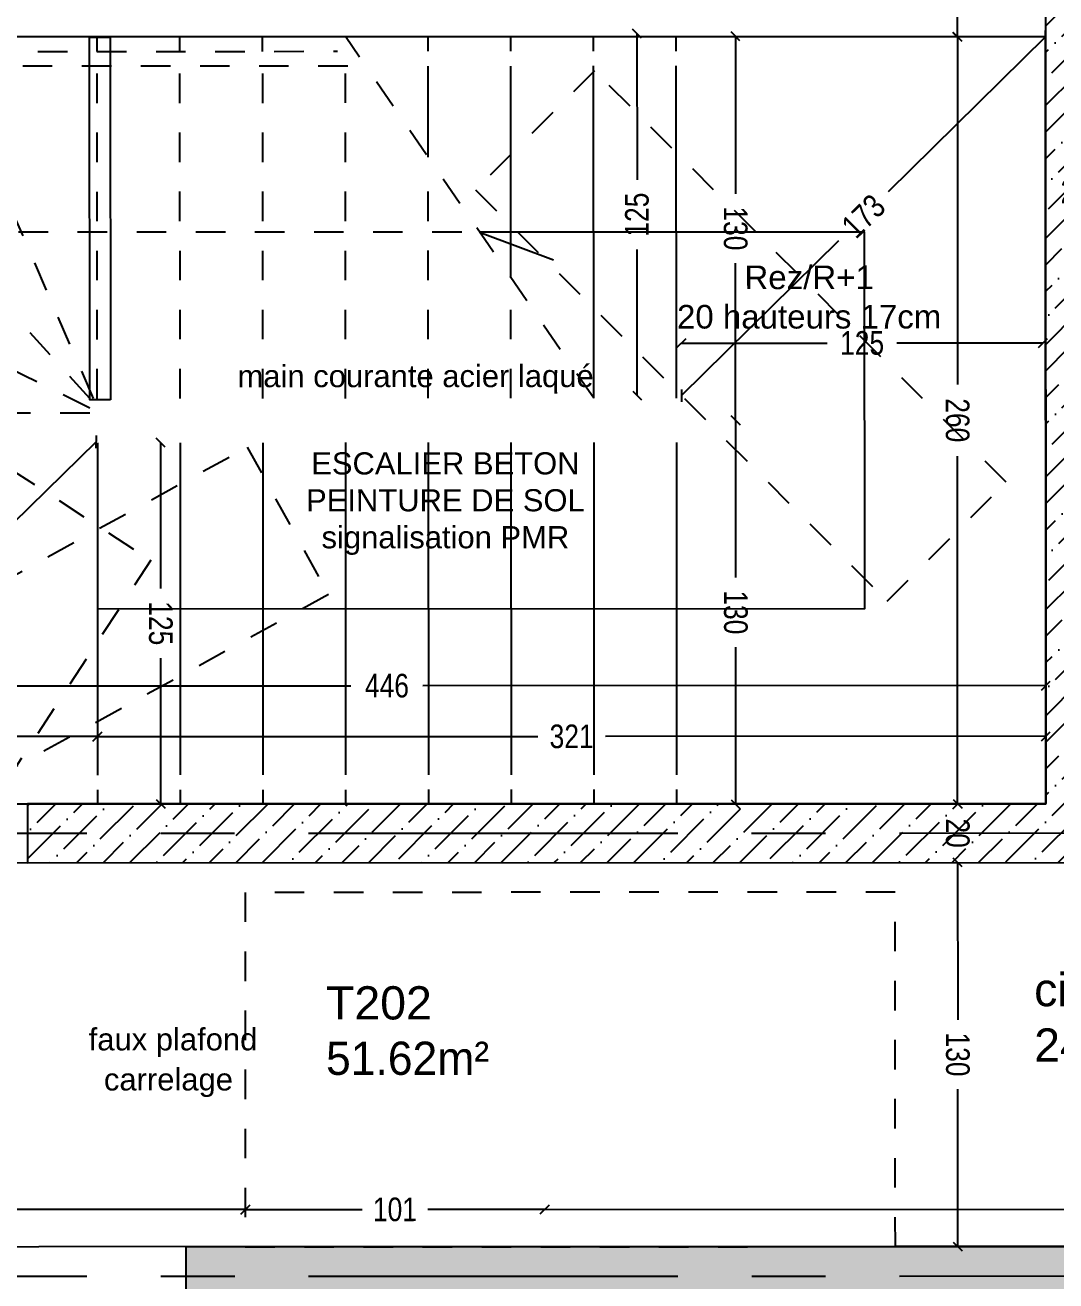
# Model space of a CAD drawing. Header units: millimetres. Extents: x -11.2 to 20.6, y -11.4 to 6.8.
# Drawn here: x 2.955 to 6.443, y -0.015 to 4.237 of the extents above; entities that cross this region are included whole.
import ezdxf

# ---------------------------------------------------------------- set-up
doc = ezdxf.new("R2010")
doc.units = ezdxf.units.MM
for name, pattern in [('AXESx2', [4, 2.5, -0.5, 0.5, -0.5]), ('CACHE', [0.375, 0.25, -0.125]), ('CHEMIN', [0.5, 0.3, -0.2]), ('INTERROMPU', [0.75, 0.5, -0.25])]:
    doc.linetypes.add(name, pattern=pattern)
doc.layers.get('Defpoints').update_dxf_attribs({"color": 1})
for name, color, linetype in [("02_AH_Files d'axes", 147, 'AXESx2'), ('02_AH_Structure Béton', 10, 'Continuous'), ('02_AH_Structure Béton_H', 11, 'Continuous'), ('02_AH_Structure_T', 14, 'INTERROMPU'), ('02_AH_Structure_V', 13, 'Continuous'), ('04_AH_Cloisons', 150, 'Continuous'), ('04_AH_Isolation', 2, 'Continuous'), ('07_AH_Côtes 50e', 7, 'Continuous'), ('07_AH_Perso-Symboles-...', 8, 'Continuous'), ('07_AH_Textes 50e', 7, 'Continuous')]:
    doc.layers.add(name, color=color, linetype=linetype)
doc.layers.add('07_AH_SHAB', color=130, linetype='Continuous', plot=False)
doc.styles.add('ARIAL', font='arial.ttf', dxfattribs={"width": 0.8})
doc.styles.add('Texte 50', font='arial.ttf', dxfattribs={"height": 0.075})
doc.dimstyles.new('B+B_50', dxfattribs={"dimscale": 0, "dimtxt": 0.08, "dimasz": 0.03, "dimexe": 0.015, "dimexo": 0.03, "dimgap": 0.05, "dimtad": 0, "dimdec": 0, "dimlfac": 100, "dimdsep": 46, "dimtxsty": 'ARIAL', "dimblk": 'OBLIQUE', "dimcen": 0, "dimse1": 1, "dimse2": 1, "dimadec": 0, "dimazin": 0, "dimtp": 5, "dimtm": 2, "dimtfac": 1, "dimtdec": 0, "dimtofl": 0, "dimtmove": 2, "dimatfit": 3, "dimldrblk": 'OBLIQUE', "dimfxl": 1, "dimtolj": 1, "dimarcsym": 0})
pattern_1 = [(45.0186991, (-4278.322744, -90.391835), (0.03363566, 0.1234895056), [0.15875, -0.03175, 0, -0.03175])]

# ---------------------------------------------------------------- blocks, each defined once
blk = doc.blocks.new('esc 2 vol')
at = {"layer": '02_AH_Structure Béton'}
blk.add_lwpolyline([(508.854, 81.8333), (504.394, 81.8319), (504.394, 84.4291), (508.854, 84.4305)], close=True, dxfattribs=at)
at = {"layer": '02_AH_Structure_T', "ltscale": 0.2}
for p, q in [((505.6183, 83.1069), (504.4932, 83.1069)), ((505.6183, 83.0895), (504.4932, 82.5328)), ((505.0558, 83.1069), (504.9593, 82.9978)), ((505.0558, 83.1069), (505.1522, 82.9978)), ((505.6183, 83.0569), (504.599, 81.9319)), ((505.6308, 83.0569), (505.1444, 81.9319))]:
    blk.add_line(p, q, dxfattribs=at)
for points in [[(506.4919, 81.9319), (504.4932, 81.9319), (504.4932, 83.2069), (504.4432, 83.2069), (504.4432, 81.8819), (506.4576, 81.8819)], [(506.8776, 82.4945), (505.0558, 82.4944), (505.0558, 83.1069)], [(505.644, 83.0569), (505.644, 81.9319)], [(505.924, 83.0569), (505.924, 81.9319)], [(506.204, 83.0569), (506.204, 81.9319)], [(506.484, 83.0569), (506.484, 81.9319)], [(507.324, 83.0569), (506.484, 81.8319)], [(506.764, 83.0569), (506.764, 82.3287)], [(507.044, 83.0569), (507.044, 82.737)]]:
    blk.add_lwpolyline(points, dxfattribs=at)
at = {"layer": '02_AH_Structure_T', "linetype": 'CACHE', "ltscale": 0.4}
for points in [[(505.644, 81.8819), (505.644, 81.8319)], [(505.924, 81.8819), (505.924, 81.8319)], [(506.204, 81.8819), (506.204, 81.8319)]]:
    blk.add_lwpolyline(points, dxfattribs=at)
at = {"layer": '02_AH_Structure_V', "ltscale": 0.1}
for points in [[(505.644, 84.3819), (505.644, 84.4319)], [(505.924, 84.3819), (505.924, 84.4319)], [(506.204, 84.3819), (506.204, 84.4319)], [(506.484, 84.3819), (506.484, 84.4319)], [(506.764, 84.3819), (506.764, 84.4319)], [(507.044, 84.3819), (507.044, 84.4319)], [(507.324, 84.3819), (507.324, 84.4319)], [(507.604, 84.3819), (507.604, 84.4319)], [(505.644, 83.2069), (505.644, 84.3319)], [(505.924, 83.2069), (505.924, 84.3319)], [(506.204, 83.2069), (506.204, 84.3319)], [(506.484, 83.2069), (506.484, 84.3319)], [(506.764, 83.2069), (506.764, 84.3319)], [(507.044, 83.2069), (507.044, 84.3319)], [(507.324, 83.2069), (507.324, 84.3319)], [(507.604, 83.2069), (507.604, 84.3319)], [(505.644, 83.7694), (508.241, 83.7694), (508.241, 82.4945), (506.9383, 82.4945)], [(507.324, 83.0569), (507.324, 81.9319)], [(507.604, 83.0569), (507.604, 81.9319)], [(507.044, 82.6486), (507.044, 81.9319)], [(506.764, 82.2403), (506.764, 81.9319)], [(506.764, 81.8819), (506.764, 81.8319)], [(507.044, 81.8819), (507.044, 81.8319)], [(507.324, 81.8819), (507.324, 81.8319)], [(507.604, 81.8819), (507.604, 81.8319)]]:
    blk.add_lwpolyline(points, dxfattribs=at)
at = {"layer": '02_AH_Structure_V', "linetype": 'CHEMIN', "ltscale": 5}
blk.add_lwpolyline([(506.9382, 82.4944), (507.1883, 82.5886)], dxfattribs=at)
at = {"layer": '07_AH_SHAB'}
blk.add_lwpolyline([(504.394, 84.4291), (508.854, 84.4305), (508.854, 81.8333), (504.394, 81.8319)], close=True, dxfattribs=at)
blk = doc.blocks.new('_Oblique')
at = {"color": 0, "linetype": 'ByBlock', "lineweight": -2}
blk.add_line((-0.5, -0.5), (0.5, 0.5), dxfattribs=at)
blk = doc.blocks.new('*D537')
at = {"layer": '07_AH_Côtes 50e', "color": 0, "lineweight": -2, "transparency": 16777216}
for p, q in [((1.9493, 1.9997), (4.0574, 2.0004)), ((6.4093, 2.0011), (4.3013, 2.0005))]:
    blk.add_line(p, q, dxfattribs=at)
at = {"layer": 'Defpoints', "color": 0, "transparency": 16777216}
for p in [(1.9493, 1.9997), (1.9495, 1.6006), (6.4095, 1.6007)]:
    blk.add_point(p, dxfattribs=at)
at = {"layer": '07_AH_Côtes 50e', "color": 0, "lineweight": -2, "transparency": 16777216, "xscale": 0.03, "yscale": 0.03, "zscale": 0.03}
for p, rotation in [((1.9493, 1.9997), 180.0186991388701), ((6.4093, 2.0011), 0.01869913887019514)]:
    blk.add_blockref('_Oblique', p, dxfattribs=dict(at, rotation=rotation))
at = {"layer": '07_AH_Côtes 50e', "color": 0, "transparency": 16777216, "insert": (4.1793, 2.0004), "char_height": 0.08, "attachment_point": 5, "rotation": 0.0187, "style": 'ARIAL'}
blk.add_mtext('\\A1;446', dxfattribs=at)
blk = doc.blocks.new('*D538')
at = {"layer": '07_AH_Côtes 50e', "color": 0, "lineweight": -2, "transparency": 16777216}
for p, q in [((6.1099, 4.1978), (6.1103, 3.0205)), ((6.1107, 1.6008), (6.1103, 2.7782))]:
    blk.add_line(p, q, dxfattribs=at)
at = {"layer": 'Defpoints', "color": 0, "transparency": 16777216}
for p in [(5.8236, 4.1977), (6.1099, 4.1978), (5.8245, 1.6007)]:
    blk.add_point(p, dxfattribs=at)
at = {"layer": '07_AH_Côtes 50e', "color": 0, "lineweight": -2, "transparency": 16777216, "xscale": 0.03, "yscale": 0.03, "zscale": 0.03}
for p, rotation in [((6.1099, 4.1978), 90.01869913888217), ((6.1107, 1.6008), 270.0186991388822)]:
    blk.add_blockref('_Oblique', p, dxfattribs=dict(at, rotation=rotation))
at = {"layer": '07_AH_Côtes 50e', "color": 0, "transparency": 16777216, "insert": (6.1103, 2.8993), "char_height": 0.08, "attachment_point": 5, "rotation": 270.0187, "style": 'ARIAL'}
blk.add_mtext('\\A1;260', dxfattribs=at)
blk = doc.blocks.new('*D396')
at = {"layer": '07_AH_Côtes 50e', "color": 0, "lineweight": -2, "transparency": 16777216}
for p, q in [((6.1098, 4.5228), (6.1098, 4.4562)), ((6.1099, 4.1985), (6.1099, 4.2652))]:
    blk.add_line(p, q, dxfattribs=at)
at = {"layer": 'Defpoints', "color": 0, "transparency": 16777216}
for p in [(6.1098, 4.5228), (6.2414, 4.5229), (6.2415, 4.1986)]:
    blk.add_point(p, dxfattribs=at)
at = {"layer": '07_AH_Côtes 50e', "color": 0, "lineweight": -2, "transparency": 16777216, "xscale": 0.03, "yscale": 0.03, "zscale": 0.03}
for p, rotation in [((6.1098, 4.5228), 90.01869913888217), ((6.1099, 4.1985), 270.0186991388822)]:
    blk.add_blockref('_Oblique', p, dxfattribs=dict(at, rotation=rotation))
at = {"layer": '07_AH_Côtes 50e', "color": 0, "transparency": 16777216, "insert": (6.1098, 4.3607), "char_height": 0.08, "attachment_point": 5, "rotation": 270.0187, "style": 'ARIAL'}
blk.add_mtext('\\A1;32', dxfattribs=at)
blk = doc.blocks.new('*D397')
at = {"layer": 'Defpoints', "color": 0, "transparency": 16777216}
for p in [(6.1108, 1.6007), (6.1109, 1.402), (6.1109, 1.402)]:
    blk.add_point(p, dxfattribs=at)
at = {"layer": '07_AH_Côtes 50e', "color": 0, "transparency": 16777216, "insert": (6.1108, 1.5014), "char_height": 0.08, "attachment_point": 5, "rotation": 270.0187, "style": 'ARIAL'}
blk.add_mtext('\\A1;20', dxfattribs=at)
blk = doc.blocks.new('*D398')
at = {"layer": '07_AH_Côtes 50e', "color": 0, "lineweight": -2, "transparency": 16777216}
for p, q in [((6.1109, 1.402), (6.111, 0.8696)), ((6.1113, 0.102), (6.1111, 0.6344))]:
    blk.add_line(p, q, dxfattribs=at)
at = {"layer": 'Defpoints', "color": 0, "transparency": 16777216}
for p in [(6.1109, 1.402), (5.8765, 0.1019), (6.1113, 0.102)]:
    blk.add_point(p, dxfattribs=at)
at = {"layer": '07_AH_Côtes 50e', "color": 0, "lineweight": -2, "transparency": 16777216, "xscale": 0.03, "yscale": 0.03, "zscale": 0.03}
for p, rotation in [((6.1109, 1.402), 90.01869913888217), ((6.1113, 0.102), 270.0186991388822)]:
    blk.add_blockref('_Oblique', p, dxfattribs=dict(at, rotation=rotation))
at = {"layer": '07_AH_Côtes 50e', "color": 0, "transparency": 16777216, "insert": (6.1111, 0.752), "char_height": 0.08, "attachment_point": 5, "rotation": 270.0187, "style": 'ARIAL'}
blk.add_mtext('\\A1;130', dxfattribs=at)
blk = doc.blocks.new('*D539')
at = {"layer": '07_AH_Côtes 50e', "color": 0, "lineweight": -2, "transparency": 16777216}
for p, q in [((5.3593, 2.899), (5.3595, 2.3665)), ((5.3598, 1.599), (5.3596, 2.1314))]:
    blk.add_line(p, q, dxfattribs=at)
at = {"layer": 'Defpoints', "color": 0, "transparency": 16777216}
for p in [(5.159, 2.8989), (5.1595, 1.5989), (5.3598, 1.599)]:
    blk.add_point(p, dxfattribs=at)
at = {"layer": '07_AH_Côtes 50e', "color": 0, "lineweight": -2, "transparency": 16777216, "xscale": 0.03, "yscale": 0.03, "zscale": 0.03}
for p, rotation in [((5.3593, 2.899), 90.01869913888217), ((5.3598, 1.599), 270.0186991388822)]:
    blk.add_blockref('_Oblique', p, dxfattribs=dict(at, rotation=rotation))
at = {"layer": '07_AH_Côtes 50e', "color": 0, "transparency": 16777216, "insert": (5.3596, 2.249), "char_height": 0.08, "attachment_point": 5, "rotation": 270.0187, "style": 'ARIAL'}
blk.add_mtext('\\A1;130', dxfattribs=at)
blk = doc.blocks.new('*D540')
at = {"layer": '07_AH_Côtes 50e', "color": 0, "lineweight": -2, "transparency": 16777216}
for p, q in [((5.3589, 4.199), (5.3591, 3.6665)), ((5.3593, 2.899), (5.3592, 3.4314))]:
    blk.add_line(p, q, dxfattribs=at)
at = {"layer": 'Defpoints', "color": 0, "transparency": 16777216}
for p in [(5.1586, 4.1989), (5.3589, 4.199), (5.159, 2.8989)]:
    blk.add_point(p, dxfattribs=at)
at = {"layer": '07_AH_Côtes 50e', "color": 0, "lineweight": -2, "transparency": 16777216, "xscale": 0.03, "yscale": 0.03, "zscale": 0.03}
for p, rotation in [((5.3589, 4.199), 90.01869913888217), ((5.3593, 2.899), 270.0186991388822)]:
    blk.add_blockref('_Oblique', p, dxfattribs=dict(at, rotation=rotation))
at = {"layer": '07_AH_Côtes 50e', "color": 0, "transparency": 16777216, "insert": (5.3591, 3.549), "char_height": 0.08, "attachment_point": 5, "rotation": 270.0187, "style": 'ARIAL'}
blk.add_mtext('\\A1;130', dxfattribs=at)
blk = doc.blocks.new('*D541')
at = {"layer": '07_AH_Côtes 50e', "color": 0, "lineweight": -2, "transparency": 16777216}
for p, q in [((3.1994, 1.8282), (4.6899, 1.8287)), ((6.4094, 1.8293), (4.9189, 1.8288))]:
    blk.add_line(p, q, dxfattribs=at)
at = {"layer": 'Defpoints', "color": 0, "transparency": 16777216}
for p in [(6.4094, 1.8293), (6.4094, 1.8293), (3.1994, 1.8282)]:
    blk.add_point(p, dxfattribs=at)
at = {"layer": '07_AH_Côtes 50e', "color": 0, "lineweight": -2, "transparency": 16777216, "xscale": 0.03, "yscale": 0.03, "zscale": 0.03}
for p, rotation in [((3.1994, 1.8282), 180.0186991388701), ((6.4094, 1.8293), 0.01869913887016166)]:
    blk.add_blockref('_Oblique', p, dxfattribs=dict(at, rotation=rotation))
at = {"layer": '07_AH_Côtes 50e', "color": 0, "transparency": 16777216, "insert": (4.8044, 1.8287), "char_height": 0.08, "attachment_point": 5, "rotation": 0.0187, "style": 'ARIAL'}
blk.add_mtext('\\A1;321', dxfattribs=at)
blk = doc.blocks.new('*D542')
at = {"layer": '07_AH_Côtes 50e', "color": 0, "lineweight": -2, "transparency": 16777216}
for p, q in [((1.9494, 1.8278), (2.4565, 1.828)), ((3.1994, 1.8282), (2.6923, 1.8281))]:
    blk.add_line(p, q, dxfattribs=at)
at = {"layer": 'Defpoints', "color": 0, "transparency": 16777216}
for p in [(1.9493, 1.9997), (3.1993, 2.0001), (1.9494, 1.8278)]:
    blk.add_point(p, dxfattribs=at)
at = {"layer": '07_AH_Côtes 50e', "color": 0, "lineweight": -2, "transparency": 16777216, "xscale": 0.03, "yscale": 0.03, "zscale": 0.03}
for p, rotation in [((1.9494, 1.8278), 180.0186991388701), ((3.1994, 1.8282), 0.01869913887019514)]:
    blk.add_blockref('_Oblique', p, dxfattribs=dict(at, rotation=rotation))
at = {"layer": '07_AH_Côtes 50e', "color": 0, "transparency": 16777216, "insert": (2.5744, 1.828), "char_height": 0.08, "attachment_point": 5, "rotation": 0.0187, "style": 'ARIAL'}
blk.add_mtext('\\A1;125', dxfattribs=at)
blk = doc.blocks.new('*D404')
at = {"layer": '07_AH_Côtes 50e', "color": 0, "lineweight": -2, "transparency": 16777216}
for p, q in [((0.0999, 0.2258), (1.7794, 0.2263)), ((3.6999, 0.2269), (2.0205, 0.2264))]:
    blk.add_line(p, q, dxfattribs=at)
at = {"layer": 'Defpoints', "color": 0, "transparency": 16777216}
for p in [(3.6999, 0.2269), (0.1, 0.1), (3.7, 0.1012)]:
    blk.add_point(p, dxfattribs=at)
at = {"layer": '07_AH_Côtes 50e', "color": 0, "lineweight": -2, "transparency": 16777216, "xscale": 0.03, "yscale": 0.03, "zscale": 0.03}
for p, rotation in [((0.0999, 0.2258), 180.0186991388701), ((3.6999, 0.2269), 0.01869913887016166)]:
    blk.add_blockref('_Oblique', p, dxfattribs=dict(at, rotation=rotation))
at = {"layer": '07_AH_Côtes 50e', "color": 0, "transparency": 16777216, "insert": (1.8999, 0.2263), "char_height": 0.08, "attachment_point": 5, "rotation": 0.0187, "style": 'ARIAL'}
blk.add_mtext('\\A1;360', dxfattribs=at)
blk = doc.blocks.new('*D547')
at = {"layer": '07_AH_Côtes 50e', "color": 0, "lineweight": -2, "transparency": 16777216}
for p, q in [((3.6999, 0.2269), (4.0949, 0.2271)), ((4.7129, 0.2273), (4.318, 0.2271))]:
    blk.add_line(p, q, dxfattribs=at)
at = {"layer": 'Defpoints', "color": 0, "transparency": 16777216}
for p in [(4.7129, 0.2273), (3.7, 0.1012), (4.713, 0.1011)]:
    blk.add_point(p, dxfattribs=at)
at = {"layer": '07_AH_Côtes 50e', "color": 0, "lineweight": -2, "transparency": 16777216, "xscale": 0.03, "yscale": 0.03, "zscale": 0.03}
for p, rotation in [((3.6999, 0.2269), 180.0186991388701), ((4.7129, 0.2273), 0.01869913887016166)]:
    blk.add_blockref('_Oblique', p, dxfattribs=dict(at, rotation=rotation))
at = {"layer": '07_AH_Côtes 50e', "color": 0, "transparency": 16777216, "insert": (4.2064, 0.2271), "char_height": 0.08, "attachment_point": 5, "rotation": 0.0187, "style": 'ARIAL'}
blk.add_mtext('\\A1;101', dxfattribs=at)
blk = doc.blocks.new('*D548')
at = {"layer": '07_AH_Côtes 50e', "color": 0, "lineweight": -2, "transparency": 16777216}
for p, q in [((4.7129, 0.2273), (6.6351, 0.2279)), ((8.8013, 0.2286), (6.8792, 0.228))]:
    blk.add_line(p, q, dxfattribs=at)
at = {"layer": 'Defpoints', "color": 0, "transparency": 16777216}
for p in [(8.8013, 0.2286), (4.713, 0.1011), (8.8013, 0.1029)]:
    blk.add_point(p, dxfattribs=at)
at = {"layer": '07_AH_Côtes 50e', "color": 0, "lineweight": -2, "transparency": 16777216, "xscale": 0.03, "yscale": 0.03, "zscale": 0.03}
for p, rotation in [((4.7129, 0.2273), 180.0186991388701), ((8.8013, 0.2286), 0.01869913887016166)]:
    blk.add_blockref('_Oblique', p, dxfattribs=dict(at, rotation=rotation))
at = {"layer": '07_AH_Côtes 50e', "color": 0, "transparency": 16777216, "insert": (6.7571, 0.2279), "char_height": 0.08, "attachment_point": 5, "rotation": 0.0187, "style": 'ARIAL'}
blk.add_mtext('\\A1;409', dxfattribs=at)
blk = doc.blocks.new('*D556')
at = {"layer": 'Defpoints', "color": 0, "transparency": 16777216}
for p in [(6.4088, 3.6737), (6.4088, 3.6437), (6.6088, 3.6438)]:
    blk.add_point(p, dxfattribs=at)
at = {"layer": '07_AH_Côtes 50e', "color": 0, "transparency": 16777216, "insert": (6.5088, 3.6737), "char_height": 0.08, "attachment_point": 5, "rotation": 0.0187, "style": 'ARIAL'}
blk.add_mtext('\\A1;20', dxfattribs=at)
blk = doc.blocks.new('*D236')
at = {"layer": '07_AH_Côtes 50e', "color": 0, "lineweight": -2, "transparency": 16777216}
for p, q in [((4313.4115, 108.7131), (4312.8787, 108.1883)), ((4312.1784, 107.4983), (4312.7111, 108.0231))]:
    blk.add_line(p, q, dxfattribs=at)
at = {"layer": 'Defpoints', "color": 0, "transparency": 16777216}
for p in [(4313.4023, 108.7223), (4313.4115, 108.7131), (4312.1692, 107.5076)]:
    blk.add_point(p, dxfattribs=at)
at = {"layer": '07_AH_Côtes 50e', "color": 0, "lineweight": -2, "transparency": 16777216, "xscale": 0.03, "yscale": 0.03, "zscale": 0.03}
for p, rotation in [((4313.4115, 108.7131), 44.5699982024499), ((4312.1784, 107.4983), 224.5699982024499)]:
    blk.add_blockref('_Oblique', p, dxfattribs=dict(at, rotation=rotation))
at = {"layer": '07_AH_Côtes 50e', "color": 0, "transparency": 16777216, "insert": (4312.7949, 108.1057), "char_height": 0.08, "attachment_point": 5, "rotation": 44.57, "style": 'ARIAL'}
blk.add_mtext('\\A1;173', dxfattribs=at)
blk = doc.blocks.new('*D237')
at = {"layer": '07_AH_Côtes 50e', "color": 0, "lineweight": -2, "transparency": 16777216}
for p, q in [((4312.0285, 108.7238), (4312.0285, 108.2293)), ((4312.0285, 107.4988), (4312.0285, 107.9934))]:
    blk.add_line(p, q, dxfattribs=at)
at = {"layer": 'Defpoints', "color": 0, "transparency": 16777216}
for p in [(4312.0285, 108.7238), (4312.0629, 108.7238), (4312.0629, 107.4988)]:
    blk.add_point(p, dxfattribs=at)
at = {"layer": '07_AH_Côtes 50e', "color": 0, "lineweight": -2, "transparency": 16777216, "xscale": 0.03, "yscale": 0.03, "zscale": 0.03}
for p, rotation in [((4312.0285, 108.7238), 90), ((4312.0285, 107.4988), 270)]:
    blk.add_blockref('_Oblique', p, dxfattribs=dict(at, rotation=rotation))
at = {"layer": '07_AH_Côtes 50e', "color": 0, "transparency": 16777216, "insert": (4312.0285, 108.1113), "char_height": 0.08, "attachment_point": 5, "rotation": 90, "style": 'ARIAL'}
blk.add_mtext('\\A1;125', dxfattribs=at)
blk = doc.blocks.new('*D238')
at = {"layer": '07_AH_Côtes 50e', "color": 0, "lineweight": -2, "transparency": 16777216}
for p, q in [((4312.178, 107.676), (4312.6722, 107.676)), ((4313.4023, 107.676), (4312.9081, 107.676))]:
    blk.add_line(p, q, dxfattribs=at)
at = {"layer": 'Defpoints', "color": 0, "transparency": 16777216}
for p in [(4313.4023, 107.676), (4312.178, 107.4223), (4313.4023, 107.4223)]:
    blk.add_point(p, dxfattribs=at)
at = {"layer": '07_AH_Côtes 50e', "color": 0, "lineweight": -2, "transparency": 16777216, "xscale": 0.03, "yscale": 0.03, "zscale": 0.03, "rotation": 180}
blk.add_blockref('_Oblique', (4312.178, 107.676), dxfattribs=at)
at = {"layer": '07_AH_Côtes 50e', "color": 0, "lineweight": -2, "transparency": 16777216, "xscale": 0.03, "yscale": 0.03, "zscale": 0.03}
blk.add_blockref('_Oblique', (4313.4023, 107.676), dxfattribs=at)
at = {"layer": '07_AH_Côtes 50e', "color": 0, "transparency": 16777216, "insert": (4312.7902, 107.676), "char_height": 0.08, "attachment_point": 5, "style": 'ARIAL'}
blk.add_mtext('\\A1;125', dxfattribs=at)
blk = doc.blocks.new('*D588')
at = {"layer": '07_AH_Côtes 50e', "color": 0, "lineweight": -2, "transparency": 16777216}
for p, q in [((3.1957, 2.8267), (2.6552, 2.2979)), ((1.9461, 1.6041), (2.4866, 2.1329))]:
    blk.add_line(p, q, dxfattribs=at)
at = {"layer": 'Defpoints', "color": 0, "transparency": 16777216}
for p in [(3.1991, 2.8233), (1.9461, 1.6041), (1.9495, 1.6006)]:
    blk.add_point(p, dxfattribs=at)
at = {"layer": '07_AH_Côtes 50e', "color": 0, "lineweight": -2, "transparency": 16777216, "xscale": 0.03, "yscale": 0.03, "zscale": 0.03}
for p, rotation in [((3.1957, 2.8267), 44.37464298316325), ((1.9461, 1.6041), 224.3746429831632)]:
    blk.add_blockref('_Oblique', p, dxfattribs=dict(at, rotation=rotation))
at = {"layer": '07_AH_Côtes 50e', "color": 0, "transparency": 16777216, "insert": (2.5709, 2.2154), "char_height": 0.08, "attachment_point": 5, "rotation": 44.3746, "style": 'ARIAL'}
blk.add_mtext('\\A1;175', dxfattribs=at)
blk = doc.blocks.new('*D589')
at = {"layer": '07_AH_Côtes 50e', "color": 0, "lineweight": -2, "transparency": 16777216}
for p, q in [((3.4133, 2.8233), (3.4134, 2.3299)), ((3.4137, 1.6007), (3.4135, 2.0941))]:
    blk.add_line(p, q, dxfattribs=at)
at = {"layer": 'Defpoints', "color": 0, "transparency": 16777216}
for p in [(3.2871, 2.8233), (3.4133, 2.8233), (3.2875, 1.6007)]:
    blk.add_point(p, dxfattribs=at)
at = {"layer": '07_AH_Côtes 50e', "color": 0, "lineweight": -2, "transparency": 16777216, "xscale": 0.03, "yscale": 0.03, "zscale": 0.03}
for p, rotation in [((3.4133, 2.8233), 90.01869913888618), ((3.4137, 1.6007), 270.0186991388862)]:
    blk.add_blockref('_Oblique', p, dxfattribs=dict(at, rotation=rotation))
at = {"layer": '07_AH_Côtes 50e', "color": 0, "transparency": 16777216, "insert": (3.4135, 2.212), "char_height": 0.08, "attachment_point": 5, "rotation": 270.0187, "style": 'ARIAL'}
blk.add_mtext('\\A1;125', dxfattribs=at)
blk = doc.blocks.new('A$C335945BF')
at = {"layer": '07_AH_Perso-Symboles-...', "linetype": 'INTERROMPU', "ltscale": 0.2}
blk.add_lwpolyline([(-0.5369, -1.9108), (-0.1339, -1.5077), (-1.5269, -0.1147), (-1.9299, -0.5178)], close=True, dxfattribs=at)
at = {"layer": '07_AH_Côtes 50e'}
for p1, p2, distance, picture, middle in [((-1.3485, -1.2143), (-1.3485, 0.0107), 0.0344, '*D237', (-1.3829, -0.6018)), ((-1.2334, -1.2907), (-0.0091, -1.2907), 0.2536, '*D238', (-0.6213, -1.0371))]:
    dim = blk.add_aligned_dim(p1=p1, p2=p2, distance=distance, text='125', dimstyle='B+B_50', override={"dimscale": 1}, dxfattribs=at)
    dim.commit()
    dim.dimension.update_dxf_attribs({"geometry": picture, "text_midpoint": middle, "insert": (-4313.4115, -108.7131)})
dim = blk.add_aligned_dim(p1=(-1.2422, -1.2055), p2=(-0.0091, 0.0093), distance=-0.013, dimstyle='B+B_50', override={"dimscale": 1}, dxfattribs=at)
dim.commit()
dim.dimension.update_dxf_attribs({"geometry": '*D236', "text_midpoint": (-0.6166, -0.6074), "insert": (-4313.4115, -108.7131)})
blk = doc.blocks.new('A$C19A518F4')
blk.add_blockref('A$C335945BF', (0, 0))

msp = doc.modelspace()

# ---------------------------------------------------------------- hatches: boundary and pattern name
at = {"layer": '02_AH_Structure Béton_H'}
h = msp.add_hatch(dxfattribs=at)
h.set_pattern_fill('ANSI36', color=256, scale=0.02, angle=0.0187)
h.set_pattern_definition(pattern_1)
h.paths.add_polyline_path([(6.4086, 4.4079), (6.4095, 1.6021), (2.9625, 1.601), (2.9625, 1.401), (6.6095, 1.4022), (6.6086, 4.408)])
h = msp.add_hatch(dxfattribs=at)
h.set_pattern_fill('ANSI36', color=256, scale=0.02, angle=0.0187)
h.set_pattern_definition(pattern_1)
edge = h.paths.add_edge_path()
edge.add_line((0.1001, -0.3), (3.5001, -0.2989))
edge.add_line((3.5001, -0.2989), (3.5, 0.1011))
edge.add_line((3.5, 0.1011), (6.601, 0.1022))
edge.add_line((6.601, 0.1022), (6.6011, -0.2822))
edge.add_line((6.6011, -0.2822), (8.6014, -0.2815))
edge.add_line((8.6014, -0.2815), (8.6013, 0.1028))
edge.add_line((8.6013, 0.1028), (8.8013, 0.1029))
edge.add_line((8.8013, 0.1029), (8.8031, -5.458))
edge.add_line((8.8031, -5.458), (7.7193, -5.4584))
edge.add_line((7.7193, -5.4584), (7.7198, -7.1684))
edge.add_line((7.7198, -7.1684), (7.7198, -7.1684))
edge.add_line((7.7198, -7.1684), (7.5198, -7.1684))
edge.add_line((7.5198, -7.1684), (7.5193, -5.2584))
edge.add_line((7.5193, -5.2584), (8.6031, -5.2581))
edge.add_line((8.6031, -5.2581), (8.6015, -0.4815))
edge.add_line((8.6015, -0.4815), (6.4012, -0.4822))
edge.add_line((6.4012, -0.4822), (6.401, -0.0979))
edge.add_line((6.401, -0.0979), (3.7, -0.0988))
edge.add_line((3.7, -0.0988), (3.7002, -0.4988))
edge.add_line((3.7002, -0.4988), (0.1002, -0.5))

# ---------------------------------------------------------------- linework, layer by layer
at = {"layer": "02_AH_Files d'axes", "ltscale": 0.5}
for p, q in [((-10.0864, 1.4967), (18.9652, 1.5062)), ((-10.0859, -0.0033), (20.1801, 0.0066))]:
    msp.add_line(p, q, dxfattribs=at)
at = {"layer": '02_AH_Structure Béton'}
msp.add_lwpolyline([(6.4086, 4.4079), (6.4095, 1.6021), (2.9625, 1.601), (2.9625, 1.401), (6.6095, 1.4022), (6.6086, 4.408)], close=True, dxfattribs=at)
msp.add_lwpolyline([(0.1001, -0.3), (3.5001, -0.2989), (3.5, 0.1011), (6.601, 0.1022), (6.6011, -0.2822), (8.6014, -0.2815), (8.6013, 0.1028), (8.8013, 0.1029), (8.8031, -5.458), (7.7193, -5.4584), (7.7198, -7.1684), (7.7198, -7.1684), (7.5198, -7.1684), (7.5193, -5.2584), (8.6031, -5.2581), (8.6015, -0.4815), (6.4012, -0.4822), (6.401, -0.0979), (3.7, -0.0988), (3.7002, -0.4988), (0.1002, -0.5)], dxfattribs=at)
at = {"layer": '04_AH_Cloisons'}
msp.add_lwpolyline([(3.2433, 2.9683), (3.1733, 2.9682), (3.1729, 4.1969), (3.2429, 4.1969)], close=True, dxfattribs=at)
at = {"layer": '04_AH_Isolation'}
msp.add_line((6.4086, 4.1979), (1.9486, 4.1965), dxfattribs=at)
msp.add_lwpolyline([(6.4086, 4.1979), (1.9486, 4.1965)], dxfattribs=at)
at = {"layer": '07_AH_Perso-Symboles-...', "linetype": 'INTERROMPU', "ltscale": 0.2}
for points in [[(2.2557, 1.3589), (1.9807, 1.8582), (3.7062, 2.8087), (3.9812, 2.3094)], [(2.3034, 0.7752), (1.826, 1.0866), (2.9023, 2.7366), (3.3797, 2.4252)], [(3.6996, 1.3008), (3.7, 0.1008), (5.9, 0.1015), (5.8996, 1.3015)]]:
    msp.add_lwpolyline(points, close=True, dxfattribs=at)
at = {"layer": '07_AH_SHAB'}
msp.add_lwpolyline([(0.1, 0.1), (0.0994, 1.917), (1.7494, 1.9175), (1.7495, 1.4006), (6.6095, 1.4022), (6.6092, 2.3962), (10.0992, 2.4012), (10.1017, -5.3055), (8.8031, -5.3062), (8.8013, 0.1029)], close=True, dxfattribs=at)

# ---------------------------------------------------------------- block references
at = {"rotation": 0.01869913887425992}
msp.add_blockref('A$C19A518F4', (6.4086, 4.1979), dxfattribs=at)
at = {"layer": '04_AH_Cloisons', "xscale": -1, "rotation": 180.0186991388742}
msp.add_blockref('esc 2 vol', (-502.472, 85.8652), dxfattribs=at)

# ---------------------------------------------------------------- texts
at = {"layer": '07_AH_Textes 50e', "insert": (5.6083, 3.3161), "char_height": 0.08, "width": 1.631465, "attachment_point": 5, "rotation": 0.0187, "style": 'Texte 50'}
msp.add_mtext('Rez/R+1\\P20 hauteurs 17cm', dxfattribs=at)
at = {"layer": '07_AH_Textes 50e', "char_height": 0.075, "attachment_point": 8, "rotation": 0.0187, "style": 'Texte 50'}
for s, insert in [('main courante acier laqué', (4.2763, 2.9889)), ('ESCALIER BETON\\PPEINTURE DE SOL\\Psignalisation PMR', (4.3772, 2.4433)), ('faux plafond', (3.4553, 0.7433)), ('carrelage', (3.4398, 0.6076))]:
    msp.add_mtext_dynamic_manual_height_columns(s, width=2.370484, gutter_width=0.4, heights=[0], dxfattribs=dict(at, insert=insert))
at = {"layer": '07_AH_Textes 50e', "ltscale": 0.3, "char_height": 0.1125, "attachment_point": 1, "rotation": 0.0187, "style": 'Texte 50'}
for s, insert in [('circulation\\P24.35m²', (6.3698, 1.0279)), ('T202\\P{\\fCentury Gothic|b0|i0|c0|p34;\\C0;51.62m²}', (3.9731, 0.983))]:
    msp.add_mtext_dynamic_manual_height_columns(s, width=6.63565, gutter_width=3.75, heights=[2.9372], dxfattribs=dict(at, insert=insert))

# ---------------------------------------------------------------- dimensions: what is measured, and where the dimension line sits
at = {"layer": '07_AH_Côtes 50e'}
for base, p1, p2, angle, picture, middle in [((6.1098, 4.5228), (6.2415, 4.1986), (6.2414, 4.5229), 90.0187, '*D396', (6.1098, 4.3607)), ((5.3589, 4.199), (5.159, 2.8989), (5.1586, 4.1989), 90.0187, '*D540', (5.3591, 3.549)), ((6.1099, 4.1978), (5.8245, 1.6007), (5.8236, 4.1977), 90.0187, '*D538', (6.1103, 2.8993)), ((6.4088, 3.6737), (6.6088, 3.6438), (6.4088, 3.6437), 0.0187, '*D556', (6.5088, 3.6737)), ((5.3598, 1.599), (5.159, 2.8989), (5.1595, 1.5989), 90.0187, '*D539', (5.3596, 2.249)), ((1.9493, 1.9997), (6.4095, 1.6007), (1.9495, 1.6006), 0.0187, '*D537', (4.1793, 2.0004)), ((1.9494, 1.8278), (3.1993, 2.0001), (1.9493, 1.9997), 0.0187, '*D542', (2.5744, 1.828)), ((6.4094, 1.8293), (3.1994, 1.8282), (6.4094, 1.8293), 0.0187, '*D541', (4.8044, 1.8287)), ((6.1109, 1.402), (6.1108, 1.6007), (6.1109, 1.402), 90.0187, '*D397', (6.1108, 1.5014)), ((6.1113, 0.102), (6.1109, 1.402), (5.8765, 0.1019), 90.0187, '*D398', (6.1111, 0.752)), ((3.6999, 0.2269), (0.1, 0.1), (3.7, 0.1012), 0.0187, '*D404', (1.8999, 0.2263)), ((4.7129, 0.2273), (3.7, 0.1012), (4.713, 0.1011), 0.0187, '*D547', (4.2064, 0.2271)), ((8.8013, 0.2286), (4.713, 0.1011), (8.8013, 0.1029), 0.0187, '*D548', (6.7571, 0.2279))]:
    dim = msp.add_linear_dim(base=base, p1=p1, p2=p2, angle=angle, dimstyle='B+B_50', override={"dimscale": 1}, dxfattribs=at)
    dim.commit()
    dim.dimension.update_dxf_attribs({"geometry": picture, "text_midpoint": middle})
dim = msp.add_aligned_dim(p1=(3.1991, 2.8233), p2=(1.9495, 1.6006), distance=-0.0048, dimstyle='B+B_50', override={"dimscale": 1}, dxfattribs=at)
dim.commit()
dim.dimension.update_dxf_attribs({"geometry": '*D588', "text_midpoint": (2.5709, 2.2154)})
dim = msp.add_aligned_dim(p1=(3.2875, 1.6007), p2=(3.2871, 2.8233), distance=-0.1262, text='125', dimstyle='B+B_50', override={"dimscale": 1}, dxfattribs=at)
dim.commit()
dim.dimension.update_dxf_attribs({"geometry": '*D589', "text_midpoint": (3.4135, 2.212)})

doc.saveas('drawing.dxf')
